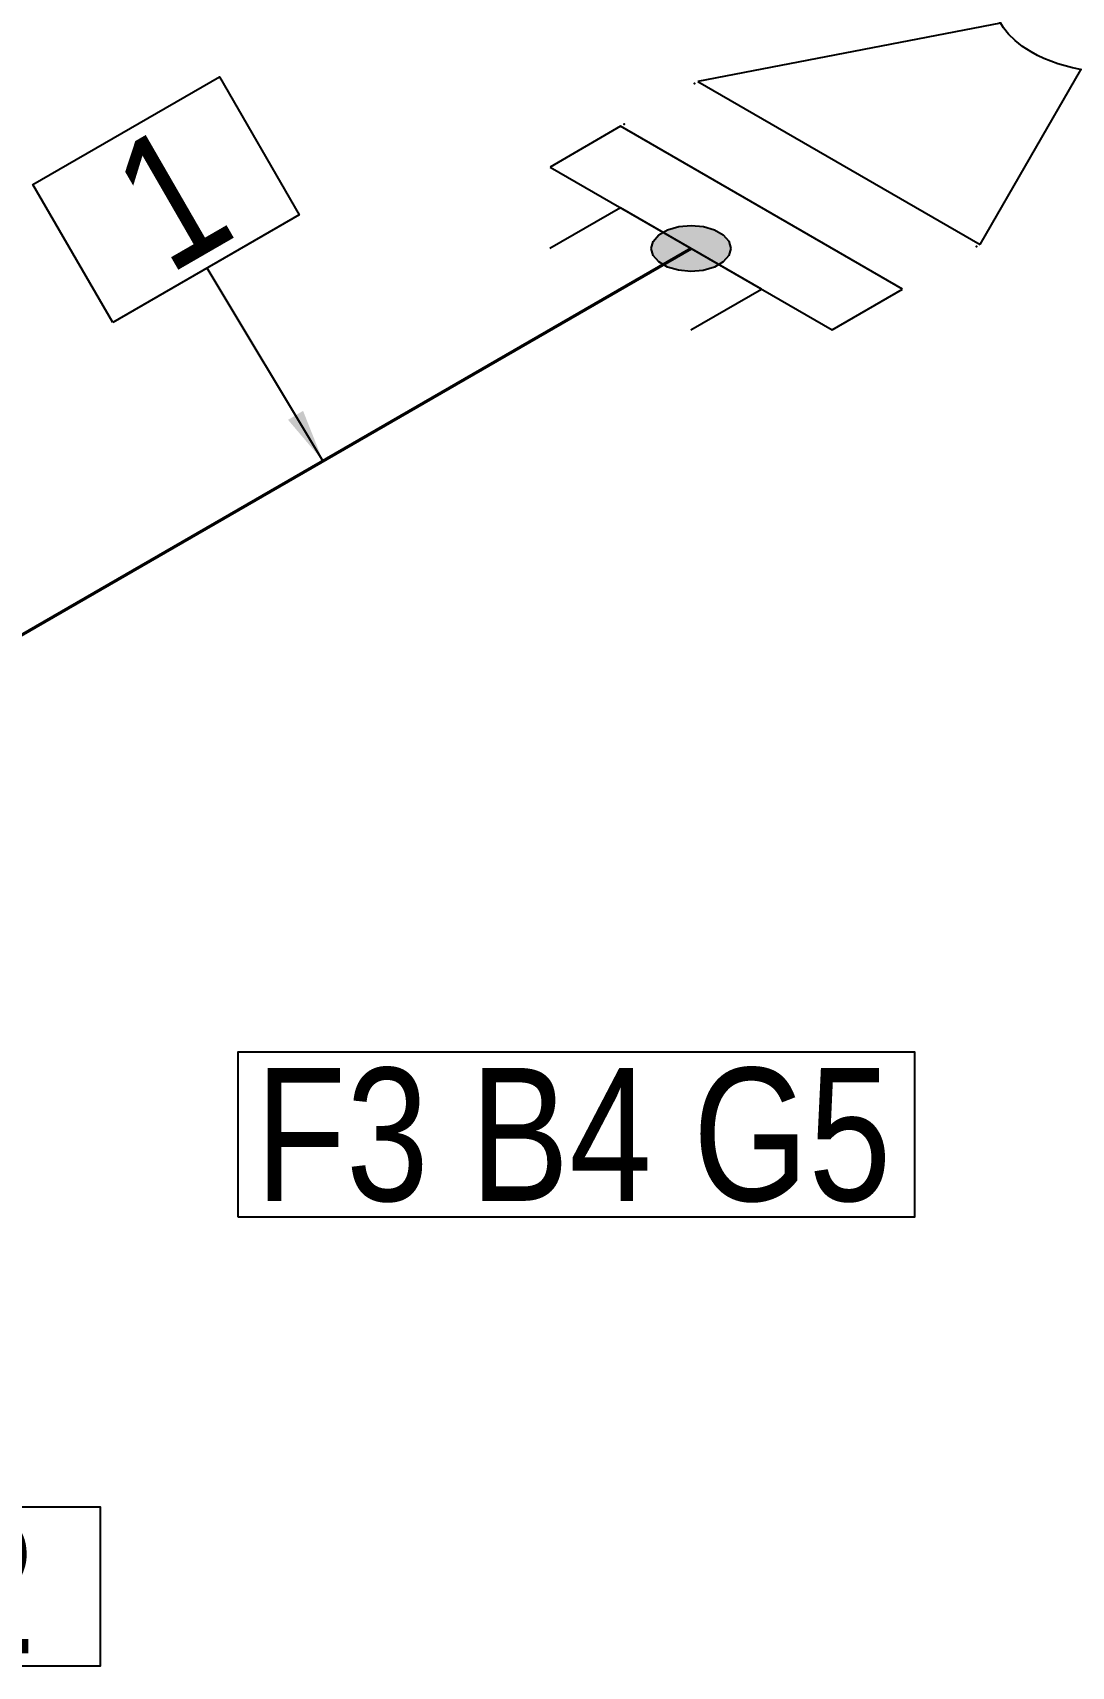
# Model space of a CAD drawing. Header units: millimetres. Extents: x 0 to 594, y 0 to 420.
# Drawn here: x 90.78 to 110.31, y 297 to 327.72 of the extents above; entities that cross this region are included whole.
import ezdxf
from ezdxf import colors
from ezdxf.entities.mleader import LeaderData, LeaderLine
from ezdxf.enums import TextEntityAlignment as Align
from ezdxf.math import Vec2, Vec3

# ---------------------------------------------------------------- set-up
doc = ezdxf.new("R2010")
doc.units = ezdxf.units.MM
doc.header["$LTSCALE"] = 0.25
for name, color, linetype in [('밸브', 4, 'Continuous'), ('용접', 1, 'Continuous'), ('주석', 7, 'Continuous'), ('치수', 1, 'Continuous')]:
    doc.layers.add(name, color=color, linetype=linetype)
doc.layers.add('파이프 작은 보어', color=30, linetype='Continuous', lineweight=50)
doc.styles.add('AdskIsoAnnotation', font='arial.ttf', dxfattribs={"width": 0.8, "height": 1})
doc.styles.add('AdskIsoMetric', font='arial.ttf', dxfattribs={"width": 0.8, "height": 2.5})
doc.styles.add('AdskIsoMetric-30', font='arial.ttf', dxfattribs={"width": 0.8, "height": 2.5})
doc.styles.get("Standard").update_dxf_attribs({"font": 'arial.ttf'})
doc.dimstyles.new('AdskIsoMetric', dxfattribs={"dimtxt": 2.5, "dimasz": 2.5, "dimexe": 1, "dimexo": 2, "dimgap": 0.8, "dimtad": 1, "dimdec": 0, "dimrnd": 1, "dimzin": 0, "dimdsep": 46, "dimtxsty": 'AdskIsoMetric', "dimcen": 0, "dimclrt": 7, "dimadec": 0, "dimazin": 0, "dimtfac": 1, "dimtdec": 0, "dimtmove": 1, "dimatfit": 3, "dimfxl": 0, "dimfrac": 2, "dimtolj": 1, "dimtzin": 0, "dimarcsym": 0})

# ---------------------------------------------------------------- blocks, each defined once
blk = doc.blocks.new('플랜지-1-IsoRight')
at = {"color": 0, "linetype": 'ByBlock', "lineweight": -2}
blk.add_wipeout([(0.0442, 0.1786), (-0.0442, 0.2296), (-0.0442, -0.1786), (0.0442, -0.2296)], dxfattribs=at)
at = {"color": 0, "linetype": 'ByBlock', "lineweight": -2, "extrusion": (0.707107, 0.408248, -0.57735)}
for p, q in [((0.0442, 0.1786), (-0.0442, 0.2296)), ((-0.0442, 0.2296), (-0.0442, -0.1786)), ((0.0442, -0.2296), (0.0442, 0.1786)), ((-0.0442, -0.1786), (0.0442, -0.2296))]:
    blk.add_line(p, q, dxfattribs=at)
at = {"color": 0, "linetype": 'ByBlock', "lineweight": -2}
blk.add_wipeout([(0.0442, 0.1786), (-0.0442, 0.2296), (-0.0442, -0.1786), (0.0442, -0.2296)], dxfattribs=at)
at = {"color": 0, "linetype": 'ByBlock', "lineweight": -2, "extrusion": (0.707107, 0.408248, -0.57735)}
for p, q in [((0.0442, 0.1786), (-0.0442, 0.2296)), ((-0.0442, 0.2296), (-0.0442, -0.1786)), ((0.0442, -0.2296), (0.0442, 0.1786)), ((-0.0442, -0.1786), (0.0442, -0.2296))]:
    blk.add_line(p, q, dxfattribs=at)
blk = doc.blocks.new('개스킷-1-IsoRight')
at = {"color": 0, "linetype": 'ByBlock', "lineweight": -2, "extrusion": (1, 0, 0)}
for p in [(-0.0442, 0.2296), (0.0442, 0.1786), (-0.0529, -0.1736), (0.0442, -0.2296)]:
    blk.add_point(p, dxfattribs=at)
blk = doc.blocks.new('볼 밸브-1-IsoRight')
at = {"color": 0, "linetype": 'ByBlock', "lineweight": -2, "extrusion": (0.707107, 0.408248, -0.57735)}
for p, q in [((-0.1006, 0.1164), (-0.3536, 0.4082)), ((-0.3536, 0.4082), (-0.3536, 0)), ((0.1006, 0.0001), (0.3536, 0)), ((-0.3536, 0), (-0.1006, -0.0001)), ((0.3536, 0), (0.3536, -0.4082)), ((0.1125, -0.065), (0.1125, -0.065)), ((0.3536, -0.4082), (0.1007, -0.1162))]:
    blk.add_line(p, q, dxfattribs=at)
at = {"linetype": 'ByBlock', "extrusion": (-1.92296e-16, -1.11022e-16, -1)}
for start_param, end_param in [(-0.785398, 2.356194), (2.356194, 5.497787)]:
    blk.add_ellipse((0, 0), major_axis=(-0.0796, 0.1378), ratio=0.57735, start_param=start_param, end_param=end_param, dxfattribs=at)
blk = doc.blocks.new('*D30')
at = {"layer": 'Defpoints', "color": 0}
for p in [(132.572, 340.644), (69.825, 319.416), (82.815, 311.916)]:
    blk.add_point(p, dxfattribs=at)
at = {"layer": '치수', "color": 0, "lineweight": -2}
for p, q in [((130.572, 341.798), (118.582, 348.721)), ((117.417, 346.894), (71.99, 320.666)), ((80.815, 313.071), (68.825, 319.994))]:
    blk.add_line(p, q, dxfattribs=at)
at = {"layer": '치수', "color": 0}
for points in [[(117.209, 347.255), (117.625, 346.533), (119.582, 348.144)], [(71.781, 321.027), (72.198, 320.305), (69.825, 319.416)]]:
    blk.add_solid(points, dxfattribs=at)
at = {"layer": '치수', "color": 7, "insert": (92.877, 335.342), "char_height": 2.5, "attachment_point": 5, "rotation": 30, "style": 'AdskIsoMetric-30'}
blk.add_mtext('\\A1;426', dxfattribs=at)
blk = doc.blocks.new('SocketWeld-1-IsoRight')
blk.add_hatch(color=256).paths.add_polyline_path([(0.0055, 0.0371), (0.0057, 0.0369), (0.006, 0.0367), (0.0062, 0.0365), (0.0064, 0.0363), (0.0066, 0.0361), (0.0068, 0.0359), (0.007, 0.0357), (0.0072, 0.0355), (0.0075, 0.0353), (0.0077, 0.0351), (0.0079, 0.0349), (0.0081, 0.0347), (0.0083, 0.0345), (0.0085, 0.0343), (0.0088, 0.0341), (0.009, 0.0339), (0.0092, 0.0337), (0.0094, 0.0334), (0.0096, 0.0332), (0.0098, 0.033), (0.01, 0.0328), (0.0103, 0.0326), (0.0105, 0.0324), (0.0107, 0.0322), (0.0109, 0.032), (0.0111, 0.0318), (0.0113, 0.0316), (0.0115, 0.0314), (0.0118, 0.0312), (0.012, 0.031), (0.0122, 0.0308), (0.0124, 0.0306), (0.0126, 0.0304), (0.0128, 0.0302), (0.013, 0.03), (0.0133, 0.0298), (0.0135, 0.0296), (0.0137, 0.0294), (0.0139, 0.0292), (0.0141, 0.0289), (0.0143, 0.0287), (0.0145, 0.0285), (0.0148, 0.0283), (0.015, 0.0281), (0.0152, 0.0279), (0.0154, 0.0277), (0.0156, 0.0275), (0.0158, 0.0273), (0.0161, 0.0271), (0.0161, 0.0271), (0.0162, 0.0268), (0.0164, 0.0266), (0.0166, 0.0263), (0.0168, 0.0261), (0.017, 0.0258), (0.0171, 0.0256), (0.0173, 0.0253), (0.0175, 0.025), (0.0177, 0.0248), (0.0179, 0.0245), (0.0181, 0.0243), (0.0182, 0.024), (0.0184, 0.0237), (0.0186, 0.0235), (0.0188, 0.0232), (0.019, 0.023), (0.0192, 0.0227), (0.0193, 0.0225), (0.0195, 0.0222), (0.0197, 0.0219), (0.0199, 0.0217), (0.0201, 0.0214), (0.0203, 0.0212), (0.0204, 0.0209), (0.0206, 0.0206), (0.0208, 0.0204), (0.021, 0.0201), (0.0212, 0.0199), (0.0213, 0.0196), (0.0215, 0.0193), (0.0217, 0.0191), (0.0219, 0.0188), (0.0221, 0.0186), (0.0223, 0.0183), (0.0224, 0.0181), (0.0226, 0.0178), (0.0228, 0.0175), (0.023, 0.0173), (0.0232, 0.017), (0.0234, 0.0168), (0.0235, 0.0165), (0.0237, 0.0162), (0.0239, 0.016), (0.0241, 0.0157), (0.0243, 0.0155), (0.0245, 0.0152), (0.0246, 0.015), (0.0248, 0.0147), (0.025, 0.0144), (0.025, 0.0144), (0.0251, 0.0141), (0.0253, 0.0139), (0.0254, 0.0136), (0.0255, 0.0133), (0.0257, 0.013), (0.0258, 0.0127), (0.0259, 0.0124), (0.0261, 0.0121), (0.0262, 0.0118), (0.0263, 0.0116), (0.0265, 0.0113), (0.0266, 0.011), (0.0267, 0.0107), (0.0269, 0.0104), (0.027, 0.0101), (0.0271, 0.0098), (0.0273, 0.0095), (0.0274, 0.0093), (0.0275, 0.009), (0.0277, 0.0087), (0.0278, 0.0084), (0.0279, 0.0081), (0.0281, 0.0078), (0.0282, 0.0075), (0.0283, 0.0072), (0.0284, 0.007), (0.0286, 0.0067), (0.0287, 0.0064), (0.0288, 0.0061), (0.029, 0.0058), (0.0291, 0.0055), (0.0292, 0.0052), (0.0294, 0.0049), (0.0295, 0.0047), (0.0296, 0.0044), (0.0298, 0.0041), (0.0299, 0.0038), (0.03, 0.0035), (0.0302, 0.0032), (0.0303, 0.0029), (0.0304, 0.0026), (0.0306, 0.0024), (0.0307, 0.0021), (0.0308, 0.0018), (0.031, 0.0015), (0.0311, 0.0012), (0.0312, 0.0009), (0.0314, 0.0006), (0.0315, 0.0003), (0.0315, 0.0003), (0.0316, 0.0001), (0.0316, -0.0002), (0.0317, -0.0005), (0.0318, -0.0008), (0.0319, -0.0011), (0.0319, -0.0014), (0.032, -0.0017), (0.0321, -0.002), (0.0321, -0.0022), (0.0322, -0.0025), (0.0323, -0.0028), (0.0323, -0.0031), (0.0324, -0.0034), (0.0325, -0.0037), (0.0325, -0.004), (0.0326, -0.0043), (0.0327, -0.0046), (0.0328, -0.0048), (0.0328, -0.0051), (0.0329, -0.0054), (0.033, -0.0057), (0.033, -0.006), (0.0331, -0.0063), (0.0332, -0.0066), (0.0332, -0.0069), (0.0333, -0.0071), (0.0334, -0.0074), (0.0335, -0.0077), (0.0335, -0.008), (0.0336, -0.0083), (0.0337, -0.0086), (0.0337, -0.0089), (0.0338, -0.0092), (0.0339, -0.0095), (0.0339, -0.0097), (0.034, -0.01), (0.0341, -0.0103), (0.0342, -0.0106), (0.0342, -0.0109), (0.0343, -0.0112), (0.0344, -0.0115), (0.0344, -0.0118), (0.0345, -0.012), (0.0346, -0.0123), (0.0346, -0.0126), (0.0347, -0.0129), (0.0348, -0.0132), (0.0349, -0.0135), (0.0349, -0.0138), (0.0349, -0.0138), (0.0349, -0.014), (0.0349, -0.0143), (0.0349, -0.0146), (0.0349, -0.0148), (0.0349, -0.0151), (0.0349, -0.0153), (0.0349, -0.0156), (0.0349, -0.0159), (0.0349, -0.0161), (0.0349, -0.0164), (0.0349, -0.0166), (0.0349, -0.0169), (0.0349, -0.0172), (0.0349, -0.0174), (0.0349, -0.0177), (0.0349, -0.0179), (0.0349, -0.0182), (0.0349, -0.0185), (0.0349, -0.0187), (0.0349, -0.019), (0.0349, -0.0192), (0.0349, -0.0195), (0.0349, -0.0198), (0.0349, -0.02), (0.0349, -0.0203), (0.0349, -0.0206), (0.0349, -0.0208), (0.0349, -0.0211), (0.0349, -0.0213), (0.0349, -0.0216), (0.0349, -0.0219), (0.0349, -0.0221), (0.0349, -0.0224), (0.0349, -0.0226), (0.0349, -0.0229), (0.0349, -0.0232), (0.0349, -0.0234), (0.0349, -0.0237), (0.0349, -0.0239), (0.0349, -0.0242), (0.0349, -0.0245), (0.0349, -0.0247), (0.0349, -0.025), (0.0349, -0.0252), (0.0349, -0.0255), (0.0349, -0.0258), (0.0349, -0.026), (0.0349, -0.0263), (0.0349, -0.0265), (0.0349, -0.0265), (0.0349, -0.0268), (0.0348, -0.027), (0.0347, -0.0272), (0.0346, -0.0274), (0.0346, -0.0276), (0.0345, -0.0278), (0.0344, -0.028), (0.0344, -0.0282), (0.0343, -0.0284), (0.0342, -0.0286), (0.0342, -0.0288), (0.0341, -0.029), (0.034, -0.0292), (0.0339, -0.0295), (0.0339, -0.0297), (0.0338, -0.0299), (0.0337, -0.0301), (0.0337, -0.0303), (0.0336, -0.0305), (0.0335, -0.0307), (0.0335, -0.0309), (0.0334, -0.0311), (0.0333, -0.0313), (0.0332, -0.0315), (0.0332, -0.0317), (0.0331, -0.0319), (0.033, -0.0322), (0.033, -0.0324), (0.0329, -0.0326), (0.0328, -0.0328), (0.0328, -0.033), (0.0327, -0.0332), (0.0326, -0.0334), (0.0325, -0.0336), (0.0325, -0.0338), (0.0324, -0.034), (0.0323, -0.0342), (0.0323, -0.0344), (0.0322, -0.0346), (0.0321, -0.0349), (0.0321, -0.0351), (0.032, -0.0353), (0.0319, -0.0355), (0.0319, -0.0357), (0.0318, -0.0359), (0.0317, -0.0361), (0.0316, -0.0363), (0.0316, -0.0365), (0.0315, -0.0367), (0.0315, -0.0367), (0.0314, -0.0369), (0.0312, -0.037), (0.0311, -0.0371), (0.031, -0.0373), (0.0308, -0.0374), (0.0307, -0.0375), (0.0306, -0.0377), (0.0304, -0.0378), (0.0303, -0.0379), (0.0302, -0.0381), (0.03, -0.0382), (0.0299, -0.0383), (0.0298, -0.0385), (0.0296, -0.0386), (0.0295, -0.0387), (0.0294, -0.0389), (0.0292, -0.039), (0.0291, -0.0391), (0.029, -0.0393), (0.0288, -0.0394), (0.0287, -0.0395), (0.0286, -0.0397), (0.0284, -0.0398), (0.0283, -0.0399), (0.0282, -0.0401), (0.0281, -0.0402), (0.0279, -0.0403), (0.0278, -0.0405), (0.0277, -0.0406), (0.0275, -0.0408), (0.0274, -0.0409), (0.0273, -0.041), (0.0271, -0.0412), (0.027, -0.0413), (0.0269, -0.0414), (0.0267, -0.0416), (0.0266, -0.0417), (0.0265, -0.0418), (0.0263, -0.042), (0.0262, -0.0421), (0.0261, -0.0422), (0.0259, -0.0424), (0.0258, -0.0425), (0.0257, -0.0426), (0.0255, -0.0428), (0.0254, -0.0429), (0.0253, -0.043), (0.0251, -0.0432), (0.025, -0.0433), (0.025, -0.0433), (0.0248, -0.0433), (0.0246, -0.0434), (0.0245, -0.0434), (0.0243, -0.0435), (0.0241, -0.0435), (0.0239, -0.0436), (0.0237, -0.0436), (0.0235, -0.0437), (0.0234, -0.0437), (0.0232, -0.0438), (0.023, -0.0438), (0.0228, -0.0439), (0.0226, -0.0439), (0.0224, -0.044), (0.0223, -0.044), (0.0221, -0.0441), (0.0219, -0.0441), (0.0217, -0.0442), (0.0215, -0.0442), (0.0213, -0.0443), (0.0212, -0.0443), (0.021, -0.0444), (0.0208, -0.0444), (0.0206, -0.0444), (0.0204, -0.0445), (0.0203, -0.0445), (0.0201, -0.0446), (0.0199, -0.0446), (0.0197, -0.0447), (0.0195, -0.0447), (0.0193, -0.0448), (0.0192, -0.0448), (0.019, -0.0449), (0.0188, -0.0449), (0.0186, -0.045), (0.0184, -0.045), (0.0182, -0.0451), (0.0181, -0.0451), (0.0179, -0.0452), (0.0177, -0.0452), (0.0175, -0.0453), (0.0173, -0.0453), (0.0171, -0.0454), (0.017, -0.0454), (0.0168, -0.0455), (0.0166, -0.0455), (0.0164, -0.0455), (0.0162, -0.0456), (0.0161, -0.0456), (0.0161, -0.0456), (0.0158, -0.0456), (0.0156, -0.0456), (0.0154, -0.0455), (0.0152, -0.0455), (0.015, -0.0454), (0.0148, -0.0454), (0.0145, -0.0453), (0.0143, -0.0453), (0.0141, -0.0453), (0.0139, -0.0452), (0.0137, -0.0452), (0.0135, -0.0451), (0.0133, -0.0451), (0.013, -0.045), (0.0128, -0.045), (0.0126, -0.0449), (0.0124, -0.0449), (0.0122, -0.0449), (0.012, -0.0448), (0.0118, -0.0448), (0.0115, -0.0447), (0.0113, -0.0447), (0.0111, -0.0446), (0.0109, -0.0446), (0.0107, -0.0446), (0.0105, -0.0445), (0.0103, -0.0445), (0.01, -0.0444), (0.0098, -0.0444), (0.0096, -0.0443), (0.0094, -0.0443), (0.0092, -0.0443), (0.009, -0.0442), (0.0088, -0.0442), (0.0085, -0.0441), (0.0083, -0.0441), (0.0081, -0.044), (0.0079, -0.044), (0.0077, -0.0439), (0.0075, -0.0439), (0.0072, -0.0439), (0.007, -0.0438), (0.0068, -0.0438), (0.0066, -0.0437), (0.0064, -0.0437), (0.0062, -0.0436), (0.006, -0.0436), (0.0057, -0.0436), (0.0055, -0.0435), (0.0055, -0.0435), (0.0053, -0.0434), (0.0051, -0.0433), (0.0049, -0.0431), (0.0046, -0.043), (0.0044, -0.0429), (0.0042, -0.0427), (0.004, -0.0426), (0.0037, -0.0425), (0.0035, -0.0423), (0.0033, -0.0422), (0.003, -0.0421), (0.0028, -0.042), (0.0026, -0.0418), (0.0024, -0.0417), (0.0021, -0.0416), (0.0019, -0.0414), (0.0017, -0.0413), (0.0015, -0.0412), (0.0012, -0.041), (0.001, -0.0409), (0.0008, -0.0408), (0.0006, -0.0406), (0.0003, -0.0405), (0.0001, -0.0404), (-0.0001, -0.0403), (-0.0003, -0.0401), (-0.0006, -0.04), (-0.0008, -0.0399), (-0.001, -0.0397), (-0.0012, -0.0396), (-0.0015, -0.0395), (-0.0017, -0.0393), (-0.0019, -0.0392), (-0.0021, -0.0391), (-0.0024, -0.039), (-0.0026, -0.0388), (-0.0028, -0.0387), (-0.003, -0.0386), (-0.0033, -0.0384), (-0.0035, -0.0383), (-0.0037, -0.0382), (-0.004, -0.038), (-0.0042, -0.0379), (-0.0044, -0.0378), (-0.0046, -0.0377), (-0.0049, -0.0375), (-0.0051, -0.0374), (-0.0053, -0.0373), (-0.0055, -0.0371), (-0.0055, -0.0371), (-0.0057, -0.0369), (-0.006, -0.0367), (-0.0062, -0.0365), (-0.0064, -0.0363), (-0.0066, -0.0361), (-0.0068, -0.0359), (-0.007, -0.0357), (-0.0072, -0.0355), (-0.0075, -0.0353), (-0.0077, -0.0351), (-0.0079, -0.0349), (-0.0081, -0.0347), (-0.0083, -0.0345), (-0.0085, -0.0343), (-0.0088, -0.0341), (-0.009, -0.0339), (-0.0092, -0.0337), (-0.0094, -0.0334), (-0.0096, -0.0332), (-0.0098, -0.033), (-0.01, -0.0328), (-0.0103, -0.0326), (-0.0105, -0.0324), (-0.0107, -0.0322), (-0.0109, -0.032), (-0.0111, -0.0318), (-0.0113, -0.0316), (-0.0115, -0.0314), (-0.0118, -0.0312), (-0.012, -0.031), (-0.0122, -0.0308), (-0.0124, -0.0306), (-0.0126, -0.0304), (-0.0128, -0.0302), (-0.013, -0.03), (-0.0133, -0.0298), (-0.0135, -0.0296), (-0.0137, -0.0294), (-0.0139, -0.0292), (-0.0141, -0.0289), (-0.0143, -0.0287), (-0.0145, -0.0285), (-0.0148, -0.0283), (-0.015, -0.0281), (-0.0152, -0.0279), (-0.0154, -0.0277), (-0.0156, -0.0275), (-0.0158, -0.0273), (-0.0161, -0.0271), (-0.0161, -0.0271), (-0.0162, -0.0268), (-0.0164, -0.0266), (-0.0166, -0.0263), (-0.0168, -0.0261), (-0.017, -0.0258), (-0.0171, -0.0256), (-0.0173, -0.0253), (-0.0175, -0.025), (-0.0177, -0.0248), (-0.0179, -0.0245), (-0.0181, -0.0243), (-0.0182, -0.024), (-0.0184, -0.0237), (-0.0186, -0.0235), (-0.0188, -0.0232), (-0.019, -0.023), (-0.0192, -0.0227), (-0.0193, -0.0225), (-0.0195, -0.0222), (-0.0197, -0.0219), (-0.0199, -0.0217), (-0.0201, -0.0214), (-0.0203, -0.0212), (-0.0204, -0.0209), (-0.0206, -0.0206), (-0.0208, -0.0204), (-0.021, -0.0201), (-0.0212, -0.0199), (-0.0213, -0.0196), (-0.0215, -0.0193), (-0.0217, -0.0191), (-0.0219, -0.0188), (-0.0221, -0.0186), (-0.0223, -0.0183), (-0.0224, -0.0181), (-0.0226, -0.0178), (-0.0228, -0.0175), (-0.023, -0.0173), (-0.0232, -0.017), (-0.0234, -0.0168), (-0.0235, -0.0165), (-0.0237, -0.0162), (-0.0239, -0.016), (-0.0241, -0.0157), (-0.0243, -0.0155), (-0.0245, -0.0152), (-0.0246, -0.015), (-0.0248, -0.0147), (-0.025, -0.0144), (-0.025, -0.0144), (-0.0251, -0.0141), (-0.0253, -0.0139), (-0.0254, -0.0136), (-0.0255, -0.0133), (-0.0257, -0.013), (-0.0258, -0.0127), (-0.0259, -0.0124), (-0.0261, -0.0121), (-0.0262, -0.0118), (-0.0263, -0.0116), (-0.0265, -0.0113), (-0.0266, -0.011), (-0.0267, -0.0107), (-0.0269, -0.0104), (-0.027, -0.0101), (-0.0271, -0.0098), (-0.0273, -0.0095), (-0.0274, -0.0093), (-0.0275, -0.009), (-0.0277, -0.0087), (-0.0278, -0.0084), (-0.0279, -0.0081), (-0.0281, -0.0078), (-0.0282, -0.0075), (-0.0283, -0.0072), (-0.0284, -0.007), (-0.0286, -0.0067), (-0.0287, -0.0064), (-0.0288, -0.0061), (-0.029, -0.0058), (-0.0291, -0.0055), (-0.0292, -0.0052), (-0.0294, -0.0049), (-0.0295, -0.0047), (-0.0296, -0.0044), (-0.0298, -0.0041), (-0.0299, -0.0038), (-0.03, -0.0035), (-0.0302, -0.0032), (-0.0303, -0.0029), (-0.0304, -0.0026), (-0.0306, -0.0024), (-0.0307, -0.0021), (-0.0308, -0.0018), (-0.031, -0.0015), (-0.0311, -0.0012), (-0.0312, -0.0009), (-0.0314, -0.0006), (-0.0315, -0.0003), (-0.0315, -0.0003), (-0.0316, -0.0001), (-0.0316, 0.0002), (-0.0317, 0.0005), (-0.0318, 0.0008), (-0.0319, 0.0011), (-0.0319, 0.0014), (-0.032, 0.0017), (-0.0321, 0.002), (-0.0321, 0.0022), (-0.0322, 0.0025), (-0.0323, 0.0028), (-0.0323, 0.0031), (-0.0324, 0.0034), (-0.0325, 0.0037), (-0.0325, 0.004), (-0.0326, 0.0043), (-0.0327, 0.0046), (-0.0328, 0.0048), (-0.0328, 0.0051), (-0.0329, 0.0054), (-0.033, 0.0057), (-0.033, 0.006), (-0.0331, 0.0063), (-0.0332, 0.0066), (-0.0332, 0.0069), (-0.0333, 0.0071), (-0.0334, 0.0074), (-0.0335, 0.0077), (-0.0335, 0.008), (-0.0336, 0.0083), (-0.0337, 0.0086), (-0.0337, 0.0089), (-0.0338, 0.0092), (-0.0339, 0.0095), (-0.0339, 0.0097), (-0.034, 0.01), (-0.0341, 0.0103), (-0.0342, 0.0106), (-0.0342, 0.0109), (-0.0343, 0.0112), (-0.0344, 0.0115), (-0.0344, 0.0118), (-0.0345, 0.012), (-0.0346, 0.0123), (-0.0346, 0.0126), (-0.0347, 0.0129), (-0.0348, 0.0132), (-0.0349, 0.0135), (-0.0349, 0.0138), (-0.0349, 0.0138), (-0.0349, 0.014), (-0.0349, 0.0143), (-0.0349, 0.0146), (-0.0349, 0.0148), (-0.0349, 0.0151), (-0.0349, 0.0153), (-0.0349, 0.0156), (-0.0349, 0.0159), (-0.0349, 0.0161), (-0.0349, 0.0164), (-0.0349, 0.0166), (-0.0349, 0.0169), (-0.0349, 0.0172), (-0.0349, 0.0174), (-0.0349, 0.0177), (-0.0349, 0.0179), (-0.0349, 0.0182), (-0.0349, 0.0185), (-0.0349, 0.0187), (-0.0349, 0.019), (-0.0349, 0.0192), (-0.0349, 0.0195), (-0.0349, 0.0198), (-0.0349, 0.02), (-0.0349, 0.0203), (-0.0349, 0.0206), (-0.0349, 0.0208), (-0.0349, 0.0211), (-0.0349, 0.0213), (-0.0349, 0.0216), (-0.0349, 0.0219), (-0.0349, 0.0221), (-0.0349, 0.0224), (-0.0349, 0.0226), (-0.0349, 0.0229), (-0.0349, 0.0232), (-0.0349, 0.0234), (-0.0349, 0.0237), (-0.0349, 0.0239), (-0.0349, 0.0242), (-0.0349, 0.0245), (-0.0349, 0.0247), (-0.0349, 0.025), (-0.0349, 0.0252), (-0.0349, 0.0255), (-0.0349, 0.0258), (-0.0349, 0.026), (-0.0349, 0.0263), (-0.0349, 0.0265), (-0.0349, 0.0265), (-0.0349, 0.0268), (-0.0348, 0.027), (-0.0347, 0.0272), (-0.0346, 0.0274), (-0.0346, 0.0276), (-0.0345, 0.0278), (-0.0344, 0.028), (-0.0344, 0.0282), (-0.0343, 0.0284), (-0.0342, 0.0286), (-0.0342, 0.0288), (-0.0341, 0.029), (-0.034, 0.0292), (-0.0339, 0.0295), (-0.0339, 0.0297), (-0.0338, 0.0299), (-0.0337, 0.0301), (-0.0337, 0.0303), (-0.0336, 0.0305), (-0.0335, 0.0307), (-0.0335, 0.0309), (-0.0334, 0.0311), (-0.0333, 0.0313), (-0.0332, 0.0315), (-0.0332, 0.0317), (-0.0331, 0.0319), (-0.033, 0.0322), (-0.033, 0.0324), (-0.0329, 0.0326), (-0.0328, 0.0328), (-0.0328, 0.033), (-0.0327, 0.0332), (-0.0326, 0.0334), (-0.0325, 0.0336), (-0.0325, 0.0338), (-0.0324, 0.034), (-0.0323, 0.0342), (-0.0323, 0.0344), (-0.0322, 0.0346), (-0.0321, 0.0349), (-0.0321, 0.0351), (-0.032, 0.0353), (-0.0319, 0.0355), (-0.0319, 0.0357), (-0.0318, 0.0359), (-0.0317, 0.0361), (-0.0316, 0.0363), (-0.0316, 0.0365), (-0.0315, 0.0367), (-0.0315, 0.0367), (-0.0314, 0.0369), (-0.0312, 0.037), (-0.0311, 0.0371), (-0.031, 0.0373), (-0.0308, 0.0374), (-0.0307, 0.0375), (-0.0306, 0.0377), (-0.0304, 0.0378), (-0.0303, 0.0379), (-0.0302, 0.0381), (-0.03, 0.0382), (-0.0299, 0.0383), (-0.0298, 0.0385), (-0.0296, 0.0386), (-0.0295, 0.0387), (-0.0294, 0.0389), (-0.0292, 0.039), (-0.0291, 0.0391), (-0.029, 0.0393), (-0.0288, 0.0394), (-0.0287, 0.0395), (-0.0286, 0.0397), (-0.0284, 0.0398), (-0.0283, 0.0399), (-0.0282, 0.0401), (-0.0281, 0.0402), (-0.0279, 0.0403), (-0.0278, 0.0405), (-0.0277, 0.0406), (-0.0275, 0.0408), (-0.0274, 0.0409), (-0.0273, 0.041), (-0.0271, 0.0412), (-0.027, 0.0413), (-0.0269, 0.0414), (-0.0267, 0.0416), (-0.0266, 0.0417), (-0.0265, 0.0418), (-0.0263, 0.042), (-0.0262, 0.0421), (-0.0261, 0.0422), (-0.0259, 0.0424), (-0.0258, 0.0425), (-0.0257, 0.0426), (-0.0255, 0.0428), (-0.0254, 0.0429), (-0.0253, 0.043), (-0.0251, 0.0432), (-0.025, 0.0433), (-0.025, 0.0433), (-0.0248, 0.0433), (-0.0246, 0.0434), (-0.0245, 0.0434), (-0.0243, 0.0435), (-0.0241, 0.0435), (-0.0239, 0.0436), (-0.0237, 0.0436), (-0.0235, 0.0437), (-0.0234, 0.0437), (-0.0232, 0.0438), (-0.023, 0.0438), (-0.0228, 0.0439), (-0.0226, 0.0439), (-0.0224, 0.044), (-0.0223, 0.044), (-0.0221, 0.0441), (-0.0219, 0.0441), (-0.0217, 0.0442), (-0.0215, 0.0442), (-0.0213, 0.0443), (-0.0212, 0.0443), (-0.021, 0.0444), (-0.0208, 0.0444), (-0.0206, 0.0444), (-0.0204, 0.0445), (-0.0203, 0.0445), (-0.0201, 0.0446), (-0.0199, 0.0446), (-0.0197, 0.0447), (-0.0195, 0.0447), (-0.0193, 0.0448), (-0.0192, 0.0448), (-0.019, 0.0449), (-0.0188, 0.0449), (-0.0186, 0.045), (-0.0184, 0.045), (-0.0182, 0.0451), (-0.0181, 0.0451), (-0.0179, 0.0452), (-0.0177, 0.0452), (-0.0175, 0.0453), (-0.0173, 0.0453), (-0.0171, 0.0454), (-0.017, 0.0454), (-0.0168, 0.0455), (-0.0166, 0.0455), (-0.0164, 0.0455), (-0.0162, 0.0456), (-0.0161, 0.0456), (-0.0161, 0.0456), (-0.0158, 0.0456), (-0.0156, 0.0456), (-0.0154, 0.0455), (-0.0152, 0.0455), (-0.015, 0.0454), (-0.0148, 0.0454), (-0.0145, 0.0453), (-0.0143, 0.0453), (-0.0141, 0.0453), (-0.0139, 0.0452), (-0.0137, 0.0452), (-0.0135, 0.0451), (-0.0133, 0.0451), (-0.013, 0.045), (-0.0128, 0.045), (-0.0126, 0.0449), (-0.0124, 0.0449), (-0.0122, 0.0449), (-0.012, 0.0448), (-0.0118, 0.0448), (-0.0115, 0.0447), (-0.0113, 0.0447), (-0.0111, 0.0446), (-0.0109, 0.0446), (-0.0107, 0.0446), (-0.0105, 0.0445), (-0.0103, 0.0445), (-0.01, 0.0444), (-0.0098, 0.0444), (-0.0096, 0.0443), (-0.0094, 0.0443), (-0.0092, 0.0443), (-0.009, 0.0442), (-0.0088, 0.0442), (-0.0085, 0.0441), (-0.0083, 0.0441), (-0.0081, 0.044), (-0.0079, 0.044), (-0.0077, 0.0439), (-0.0075, 0.0439), (-0.0072, 0.0439), (-0.007, 0.0438), (-0.0068, 0.0438), (-0.0066, 0.0437), (-0.0064, 0.0437), (-0.0062, 0.0436), (-0.006, 0.0436), (-0.0057, 0.0436), (-0.0055, 0.0435), (-0.0055, 0.0435), (-0.0053, 0.0434), (-0.0051, 0.0433), (-0.0049, 0.0431), (-0.0046, 0.043), (-0.0044, 0.0429), (-0.0042, 0.0427), (-0.004, 0.0426), (-0.0037, 0.0425), (-0.0035, 0.0423), (-0.0033, 0.0422), (-0.003, 0.0421), (-0.0028, 0.042), (-0.0026, 0.0418), (-0.0024, 0.0417), (-0.0021, 0.0416), (-0.0019, 0.0414), (-0.0017, 0.0413), (-0.0015, 0.0412), (-0.0012, 0.041), (-0.001, 0.0409), (-0.0008, 0.0408), (-0.0006, 0.0406), (-0.0003, 0.0405), (-0.0001, 0.0404), (0.0001, 0.0403), (0.0003, 0.0401), (0.0006, 0.04), (0.0008, 0.0399), (0.001, 0.0397), (0.0012, 0.0396), (0.0015, 0.0395), (0.0017, 0.0393), (0.0019, 0.0392), (0.0021, 0.0391), (0.0024, 0.039), (0.0026, 0.0388), (0.0028, 0.0387), (0.003, 0.0386), (0.0033, 0.0384), (0.0035, 0.0383), (0.0037, 0.0382), (0.004, 0.038), (0.0042, 0.0379), (0.0044, 0.0378), (0.0046, 0.0377), (0.0049, 0.0375), (0.0051, 0.0374), (0.0053, 0.0373)], flags=0)
at = {"color": 0, "linetype": 'ByBlock', "lineweight": -2, "extrusion": (0.707107, 0.408248, -0.57735)}
for p, q in [((0, 0.1021), (-0.0884, 0.1531)), ((0, -0.1021), (0, 0.1021)), ((-0.0315, 0.0367), (-0.025, 0.0433)), ((-0.025, 0.0433), (-0.0161, 0.0456)), ((-0.0161, 0.0456), (-0.0055, 0.0435)), ((-0.0055, 0.0435), (0.0055, 0.0371)), ((-0.0349, 0.0265), (-0.0315, 0.0367)), ((-0.0349, 0.0138), (-0.0349, 0.0265)), ((0.0055, 0.0371), (0.0161, 0.0271)), ((0.0161, 0.0271), (0.025, 0.0144)), ((-0.0315, -0.0003), (-0.0349, 0.0138)), ((0.025, 0.0144), (0.0315, 0.0003)), ((0.0315, 0.0003), (0.0349, -0.0138)), ((-0.025, -0.0144), (-0.0315, -0.0003)), ((-0.0161, -0.0271), (-0.025, -0.0144)), ((0.0349, -0.0138), (0.0349, -0.0265)), ((-0.0055, -0.0371), (-0.0161, -0.0271)), ((0.0055, -0.0435), (-0.0055, -0.0371)), ((0.0315, -0.0367), (0.025, -0.0433)), ((0.0349, -0.0265), (0.0315, -0.0367)), ((-0.0884, -0.051), (0, -0.1021)), ((0.0161, -0.0456), (0.0055, -0.0435)), ((0.025, -0.0433), (0.0161, -0.0456))]:
    blk.add_line(p, q, dxfattribs=at)
blk = doc.blocks.new('AnnoRect')
at = {"color": 0, "linetype": 'ByBlock', "lineweight": -2}
blk.add_wipeout([(-0.8095, -0.6), (-0.8095, 0.6), (0.8095, 0.6), (0.8095, -0.6)], dxfattribs=at)
blk.add_lwpolyline([(-0.8095, -0.6), (-0.8095, 0.6), (0.8095, 0.6), (0.8095, -0.6)], close=True, dxfattribs=at)
at = {"color": 0, "linetype": 'ByBlock', "lineweight": -2, "style": 'AdskIsoAnnotation', "width": 0.8}
blk.add_attdef('XX', text='', height=1, dxfattribs=at).set_placement((0, 0), align=Align.MIDDLE_CENTER)

msp = doc.modelspace()

# ---------------------------------------------------------------- block references
at = {"layer": '밸브', "xscale": 15, "yscale": 15, "zscale": 15, "rotation": 59.99999999995187}
msp.add_blockref('플랜지-1-IsoRight', (103.8172, 324.0419), dxfattribs=at)
at = {"layer": '주석'}
ref = msp.add_blockref('AnnoRect', (101, 307), dxfattribs=dict(at, xscale=7.855166051660518, yscale=2.586971350613916, zscale=2.5))
ref.add_attrib('XX_001', 'F3 B4 G5', (94.9625, 305.7509), dxfattribs={"layer": '0', "color": 0, "linetype": 'ByBlock', "lineweight": -2, "height": 2.5, "style": 'AdskIsoAnnotation', "width": 0.8})
ref = msp.add_blockref('AnnoRect', (90.0238, 298.5), dxfattribs=dict(at, xscale=2.5, yscale=2.5, zscale=2.5))
ref.add_attrib('XX_001', '2', (89.2796, 297.2449), dxfattribs={"layer": '0', "color": 0, "linetype": 'ByBlock', "lineweight": -2, "height": 2.5, "style": 'AdskIsoAnnotation', "width": 0.8})

# ---------------------------------------------------------------- leaders
ml = msp.add_multileader_mtext('Standard', dxfattribs=at)
ml.set_content('')
ml.set_leader_properties()
ml.build(insert=Vec2(0, 0))
ml.multileader.update_dxf_attribs({"dogleg_length": 0, "arrow_head_size": 0})
ctx = ml.context
ctx.base_point, ctx.arrow_head_size, ctx.plane_origin = Vec3(94.0567, 323.2896), 0, Vec3(-35.7155, -16.4242)
notes = []
notes.append((ctx, [(0, (1, 1, 0), (94.0567, 323.2896), (-1, 0), 0, [(0, [(96.2338, 319.6636)], 0, [])])]))
ctx.mtext, ml.multileader.dxf.content_type = None, 0
for ctx, leaders in notes:
    for number, flags, end, landing, length, lines in leaders:
        leader = LeaderData()
        leader.index, (leader.has_last_leader_line, leader.has_dogleg_vector, leader.attachment_direction) = number, flags
        leader.last_leader_point, leader.dogleg_vector, leader.dogleg_length = Vec3(end), Vec3(landing), length
        for number, points, colour, breaks in lines:
            line = LeaderLine()
            line.index, line.vertices, line.color, line.breaks = number, Vec3.list(points), colors.encode_raw_color(colour), breaks
            leader.lines.append(line)
        ctx.leaders.append(leader)

# ---------------------------------------------------------------- next in the draw order: linework, layer by layer
at = {"layer": '파이프 작은 보어'}
msp.add_lwpolyline([(103.1543, 323.6592), (88.1183, 314.9782)], dxfattribs=at)

# ---------------------------------------------------------------- next in the draw order: block references
at = {"layer": '밸브', "xscale": 15, "yscale": 15, "zscale": 15}
for name, p, rotation in [('볼 밸브-1-IsoRight', (111.2404, 328.3277), 60.00000000000601), ('개스킷-1-IsoRight', (105.2086, 324.8452), 60.00000000004381)]:
    msp.add_blockref(name, p, dxfattribs=dict(at, rotation=rotation))
at = {"layer": '용접', "xscale": 15, "yscale": 15, "zscale": 15, "rotation": 59.9999999999846}
msp.add_blockref('SocketWeld-1-IsoRight', (103.1543, 323.6592), dxfattribs=at)

# ---------------------------------------------------------------- next in the draw order: dimensions: what is measured, and where the dimension line sits
at = {"layer": '치수'}
dim = msp.add_linear_dim(base=(69.8246, 319.4163), p1=(132.5724, 340.6438), p2=(82.815, 311.9163), angle=210, text='426', dimstyle='AdskIsoMetric', override={"dimtad": 0, "dimlfac": 7.411169, "dimtxsty": 'AdskIsoMetric-30', "dimse1": 0, "dimse2": 0, "dimsd1": 0, "dimsd2": 0, "dimtmove": 1}, dxfattribs=at)
dim.commit()
dim.dimension.update_dxf_attribs({"geometry": '*D30', "text_midpoint": (92.877, 335.3425), "dimtype": 160})

# ---------------------------------------------------------------- next in the draw order: block references
at = {"layer": '주석'}
ref = msp.add_blockref('AnnoRect', (93.2845, 324.5758), dxfattribs=dict(at, xscale=2.5, yscale=2.5, zscale=2.5, rotation=29.99999999997817))
ref.add_attrib('XX_001', '1', (93.3296, 323.1525), dxfattribs={"layer": '0', "color": 0, "linetype": 'ByBlock', "lineweight": -2, "height": 2.5, "rotation": 30, "style": 'AdskIsoAnnotation', "width": 0.8})

doc.saveas('drawing.dxf')
